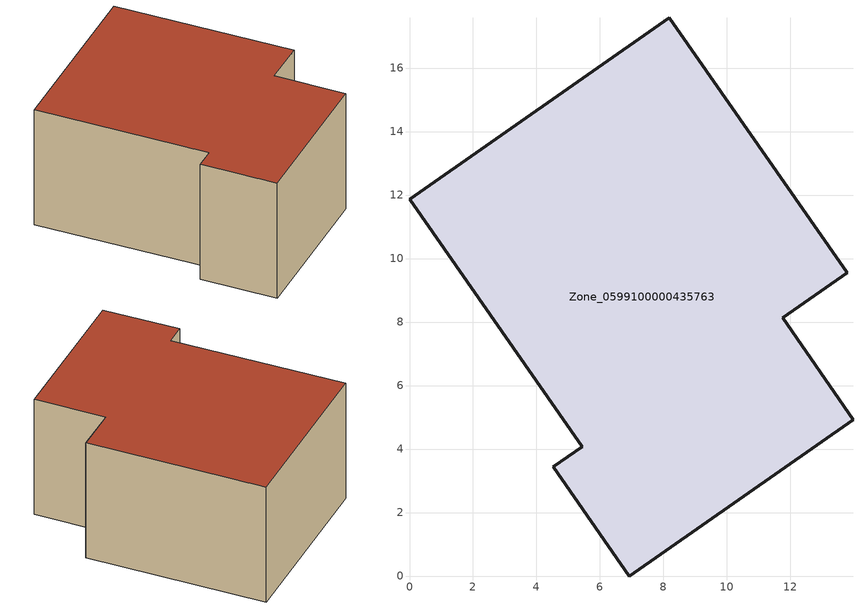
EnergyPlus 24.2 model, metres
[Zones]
Zone_0599100000435763
 floor ground (C_G): 0,11.86 8.19,17.58 13.79,9.55 11.76,8.13 13.97,4.92 6.92,0 4.52,3.44 5.44,4.08 z0
 wall outside (C_F): 8.19,17.58 0,11.86 5.44,4.08 4.52,3.44 6.92,0 13.97,4.92 11.76,8.13 13.79,9.55 8.19,17.58 z0:6.93
 roof outside (C_R): 13.97,4.92 11.76,8.13 13.79,9.55 8.19,17.58 0,11.86 5.44,4.08 4.52,3.44 6.92,0 z6.93
[BUILDING]
Pand.0599100000435763: North Axis=0; Terrain=City; Loads Convergence Tolerance Value=0.04; Temperature Convergence Tolerance Value=0.4; Solar Distribution=FullExterior; Maximum Number of Warmup Days=25; Minimum Number of Warmup Days=1
[Site:Location]
Rotterdam.The.Hague.AP_ZH_NLD Design_Conditions: Latitude=51.96; Longitude=4.45; Time Zone=1; Elevation=-4.5
[SITE:GROUNDTEMPERATURE:BUILDINGSURFACE]
18, 18, 18, 18, 18, 18, 18, 18, 18, 18, 18, 18
[MATERIAL] Thermal Absorptance=0.9; Solar Absorptance=0.7; Visible Absorptance=0.7
Name | Roughness | Thickness | Conductivity | Density | Specific Heat
G.D.2006-2014 | MediumSmooth | 0.15 | 0.06 | 540 | 1210
F.D.2006-2014 | Rough | 0.3 | 0.12 | 1920 | 840
R.D.2006-2014 | MediumRough | 0.2 | 0.08 | 1500 | 1000
[CONSTRUCTION]
C_G: G.D.2006-2014
C_F: F.D.2006-2014
C_R: R.D.2006-2014
[ZONE]
Zone_0599100000435763: Type=1; Multiplier=1; Ceiling Height=Autocalculate; Volume=Autocalculate; Floor Area=autocalculate; Part of Total Floor Area=Yes
[ZONEINFILTRATION:DESIGNFLOWRATE]
Infil_Zone_0599100000435763: Zone or ZoneList or Space or SpaceList=Zone_0599100000435763; Schedule=AlwaysOn; Design Flow Rate Calculation Method=Flow/Area; Flow Rate per Floor Area=0.0021; Constant Term Coefficient=1; Temperature Term Coefficient=0; Velocity Term Coefficient=0; Velocity Squared Term Coefficient=0
[HVACTEMPLATE:ZONE:IDEALLOADSAIRSYSTEM]
Zone_0599100000435763: Maximum Heating Supply Air Temperature=50; Minimum Cooling Supply Air Temperature=13; Maximum Heating Supply Air Humidity Ratio=0.0156; Minimum Cooling Supply Air Humidity Ratio=0.0077; Heating Limit=NoLimit; Cooling Limit=NoLimit; Dehumidification Control Type=ConstantSensibleHeatRatio; Cooling Sensible Heat Ratio=0.7; Dehumidification Setpoint=60; Humidification Control Type=None; Humidification Setpoint=30; Outdoor Air Method=None; Outdoor Air Flow Rate per Person=0.00944; Outdoor Air Flow Rate per Zone Floor Area=0; Outdoor Air Flow Rate per Zone=0; Demand Controlled Ventilation Type=None; Outdoor Air Economizer Type=NoEconomizer; Heat Recovery Type=None; Sensible Heat Recovery Effectiveness=0.7; Latent Heat Recovery Effectiveness=0.65
[ZONECONTROL:THERMOSTAT]
ThermostatControl_Zone_0599100000435763: Zone or ZoneList=Zone_0599100000435763; Control Type Schedule=DualSetpointControlType; Control 1=Thermostat_Zone_0599100000435763; Temperature Difference Between Cutout And Setpoint=0
[THERMOSTATSETPOINT:DUALSETPOINT]
Thermostat_Zone_0599100000435763: Heating Setpoint Temperature Schedule=HeatingSetpoint_Zone_0599100000435763; Cooling Setpoint Temperature Schedule=CoolingSetpoint_Zone_0599100000435763
[SCHEDULE:COMPACT]
HeatingSetpoint_Zone_0599100000435763: Through: 12/31, For: AllDays, Until: 24:00, 21
CoolingSetpoint_Zone_0599100000435763: Through: 12/31, For: AllDays, Until: 24:00, 24
DualSetpointControlType: Through: 12/31, For: AllDays, Until: 24:00, 4
AlwaysOn: Through: 12/31, For: AllDays, Until: 24:00, 1
